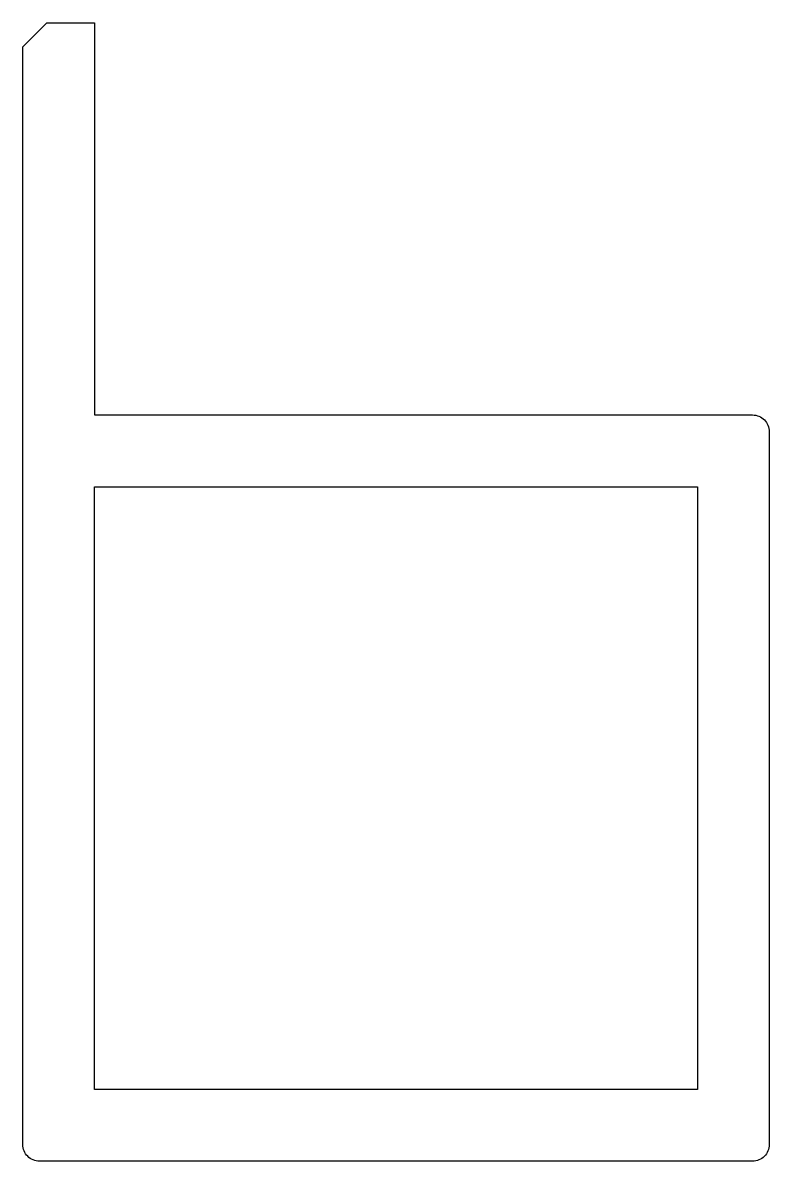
# Model space of a CAD drawing. Extents: x 179 to 194.6, y 218.5 to 242.3.
import ezdxf

# ---------------------------------------------------------------- set-up
doc = ezdxf.new("R2010")
doc.units = 0
doc.layers.get('0').update_dxf_attribs({"linetype": 'CONTINUOUS'})

msp = doc.modelspace()

# ---------------------------------------------------------------- linework, layer by layer
at = {"ltscale": 5}
msp.add_lwpolyline([(194.641, 218.846, -0.414214), (194.291, 218.496), (179.391, 218.496, -0.414214), (179.041, 218.846), (179.041, 241.796), (179.541, 242.296), (180.541, 242.296), (180.541, 234.096), (194.291, 234.096, -0.414214), (194.641, 233.746)], format="xyb", close=True, dxfattribs=at)
msp.add_lwpolyline([(193.141, 219.996), (180.541, 219.996), (180.541, 232.596), (193.141, 232.596)], close=True, dxfattribs=at)

doc.saveas('drawing.dxf')
